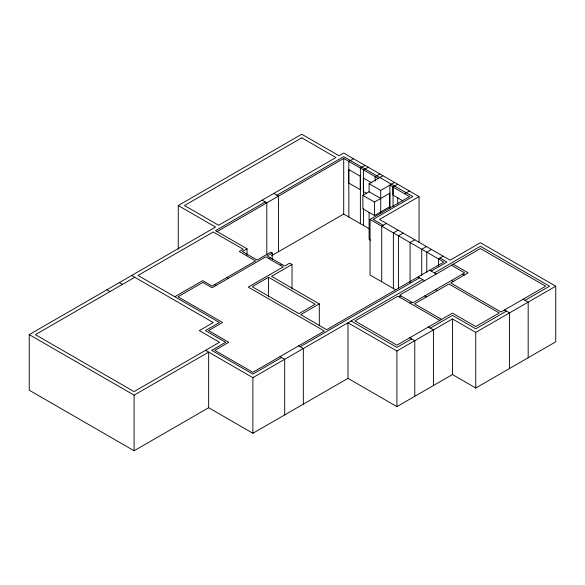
<?xml version="1.0" encoding="UTF-8"?>
<svg xmlns="http://www.w3.org/2000/svg" width="585" height="585" viewBox="0 0 585 585"><rect width="100%" height="100%" fill="white"/><g stroke="black" fill="none" stroke-linecap="round" stroke-linejoin="round"><path stroke-width="0.88" d="M178.264 249.29L178.264 205.54L301.765 134.236L339.044 155.764L343.709 153.073L419.057 196.575L419.057 242.153M419.057 196.575L379.482 219.419L450.114 260.201L480.409 242.709L555.75 286.211L555.75 341.815L475.751 388.001L452.446 374.554L396.908 406.612L347.98 378.363L252.881 433.266L208.655 407.723L134.104 450.764L29.25 390.224L29.25 334.62L215.551 227.06L178.264 205.54M134.799 277.268L35.407 334.649L134.053 391.606L219.521 342.254L199.331 330.598L213.254 322.562L131.691 275.476M265.254 201.949L215.551 230.644L247.038 248.822L247.038 255.206M276.91 195.222L343.709 156.656L412.783 196.538L373.157 219.419L383.285 225.269M217.108 231.543L343.709 158.447L378.276 178.41M353.486 158.718L348.828 161.409L348.828 217.013M365.047 165.387L360.389 168.078L360.389 223.689M368.206 167.215L363.548 169.906L363.548 195.434M247.038 248.822L242.38 251.513L257.137 260.033L270.731 252.186L272.23 253.049L272.23 259.433M379.826 173.928L375.168 176.612L375.168 181.174M380.718 198.483L369.098 191.778L369.098 183.705L382.934 175.719M174.827 296.727L202.724 280.624L212.106 286.036L255.586 260.932L239.272 251.513L243.184 249.254L213.254 231.974L137.958 275.44L219.463 322.496L205.43 330.598L225.678 342.291L211.697 350.356L252.83 374.108L281.582 357.501M389.895 206.644L374.502 215.529L362.883 208.816L362.883 195.368L369.098 191.778M272.23 253.049L267.221 255.945L284.69 266.029L289.692 263.148L292.025 264.493L292.025 289.107M369.098 183.705L380.718 190.41L394.553 182.425M271.469 255.762L343.709 214.059L369.749 229.093M268.588 258.526L270.138 257.627M403.058 200.926L392.937 195.083L392.937 187.01L397.72 184.253M362.883 195.368L374.502 202.074L389.895 193.189M280.237 265.254L281.787 264.354M404.615 193.752L409.39 190.995M268.53 277.268L252.215 286.687L298.942 313.662L315.256 304.251L268.53 277.268L268.53 296.412M292.025 264.493L271.535 276.317L319.308 303.9L319.308 325.772M395.548 289.75L370.049 275.023L370.049 219.419L409.558 196.611L392.937 187.01M386.451 223.441L381.734 226.168L381.734 281.773M398.1 230.168L393.383 232.888L393.383 288.5M403.145 233.086L398.429 235.806L398.429 288.676M29.25 334.62L134.104 395.16L208.655 352.119L208.655 407.723M414.802 239.806L410.085 242.534L410.085 282.643M319.308 303.9L300.668 314.657L326.671 329.677L443.847 262.029L370.049 219.419M426.45 246.534L421.734 249.261L421.734 275.696M431.496 249.451L426.779 252.172L426.779 272.23M443.152 256.179L438.436 258.899L438.436 266.197M300.222 346.737L419.584 277.824M431.24 271.096L446.955 262.029L439.986 258.007M205.547 350.327L252.881 377.654L422.692 279.623M434.341 272.895L480.409 246.3L549.534 286.211L525.067 300.332M399.146 296.917L400.893 295.908M410.019 303.191L411.767 302.182M411.672 338.898L396.908 347.417L351.08 320.96M430.311 328.134L452.446 315.359L475.751 328.807L506.427 311.096M347.98 378.363L347.98 322.759L396.908 351.007L452.446 318.942L475.751 332.397L555.75 286.211M371.899 182.937L363.336 177.994L363.336 191.449L366.444 193.247M523.129 299.213L528.175 302.131L528.175 357.735M453.221 264.237L468.175 272.866L450.699 282.957L500.994 311.995L545.651 286.211L480.409 248.537L399.628 295.176L412.834 302.803L464.68 272.866L451.474 265.246M462.45 274.153L464.197 275.162M504.489 309.977L509.535 312.887L509.535 368.499M451.576 280.434L453.324 281.443M429.683 270.204L436.286 274.014M370.649 240.208L369.098 239.309L369.098 212.406M273.802 193.43L278.46 196.121L278.46 251.725M418.034 276.932L424.637 280.741M435.686 289.604L437.434 290.613M262.153 200.158L266.811 202.849L266.811 254.804M424.812 295.886L426.56 296.895M441.573 319.395L414.582 303.812L448.951 283.966L499.246 313.004L475.751 326.569L452.446 313.114L396.908 345.179L354.971 320.96L397.88 296.185L439.825 320.404M428.366 327.015L433.419 329.933L433.419 385.537M409.727 337.779L414.772 340.697L414.772 396.301M226.943 277.465L228.435 278.328M214.519 284.639L216.011 285.502M298.672 345.845L303.33 348.536L303.33 404.14M280.032 356.601L284.69 359.292L284.69 414.897M119.347 282.599L122.455 284.39M106.923 289.772L110.031 291.571M475.751 332.397L475.751 388.001M452.446 318.942L452.446 374.554M397.72 197.708L397.72 203.982M396.908 351.007L396.908 406.612M393.054 206.673L393.054 186.944L389.895 185.116L389.895 208.435M389.69 193.211L389.69 206.666M380.718 190.41L380.718 213.73M374.502 202.074L374.502 215.529M363.548 208.194L363.548 225.51M343.709 158.447L343.709 214.059M252.881 377.654L252.881 433.266M134.104 395.16L134.104 450.764M301.765 137.826L184.48 205.54L218.651 225.269L335.936 157.555L301.765 137.826M202.841 282.416L177.994 296.763L222.571 322.496L208.538 330.598L228.786 342.291L214.805 350.356L252.83 372.309L324.346 331.022L248.237 287.081L283.14 266.928L265.663 256.837L212.106 287.761L202.841 282.416M360.265 176.224L348.704 169.548L348.704 183.003L360.265 189.672L360.265 176.224"/></g></svg>
